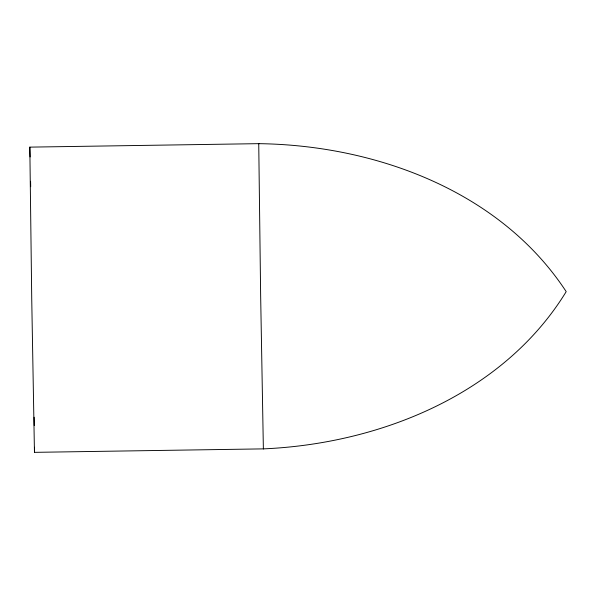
<?xml version="1.0" encoding="UTF-8"?>
<svg xmlns="http://www.w3.org/2000/svg" width="596" height="596" viewBox="0 0 596 596"><rect width="100%" height="100%" fill="white"/><g stroke="black" fill="none" stroke-linecap="round" stroke-linejoin="round"><path stroke-width="0.89" d="M259.044 143.651L29.822 147.13L31.737 299.341L34.456 452.349L263.678 448.87M34.456 452.349L34.479 447.253M29.822 147.13L30.105 156.942M30.59 181.288L30.687 186.697M34.166 417.23L34.27 425.596M258.738 143.658L260.653 295.869L263.372 448.877C379.794 443.804 503.27 394.403 566.2 291.638C500.178 190.824 375.264 145.193 258.738 143.658"/></g></svg>
